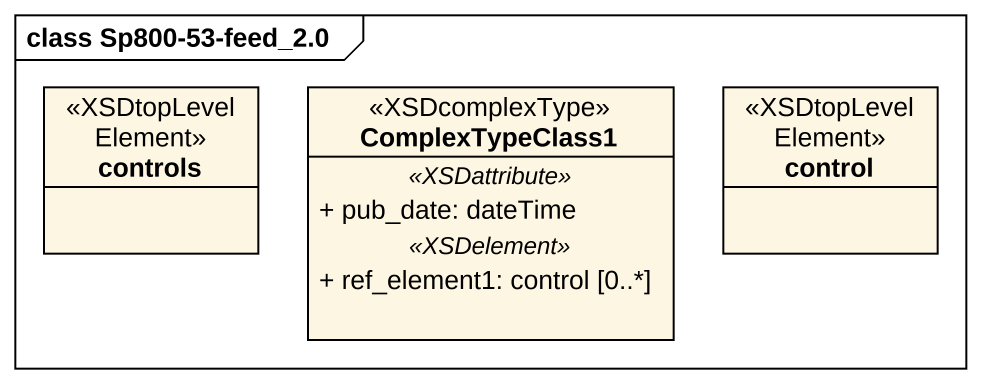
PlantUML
@startuml
mainframe class Sp800-53-feed_2.0
hide circle
hide empty members
skinparam classAttributeIconSize 0
class controls <<XSDtopLevelElement>>
class ComplexTypeClass1 <<XSDcomplexType>> {
  .. <<XSDattribute>> ..
  + pub_date: dateTime
  .. <<XSDelement>> ..
  + ref_element1: control [0..*]
}
class "control" as control_ <<XSDtopLevelElement>>
@enduml
